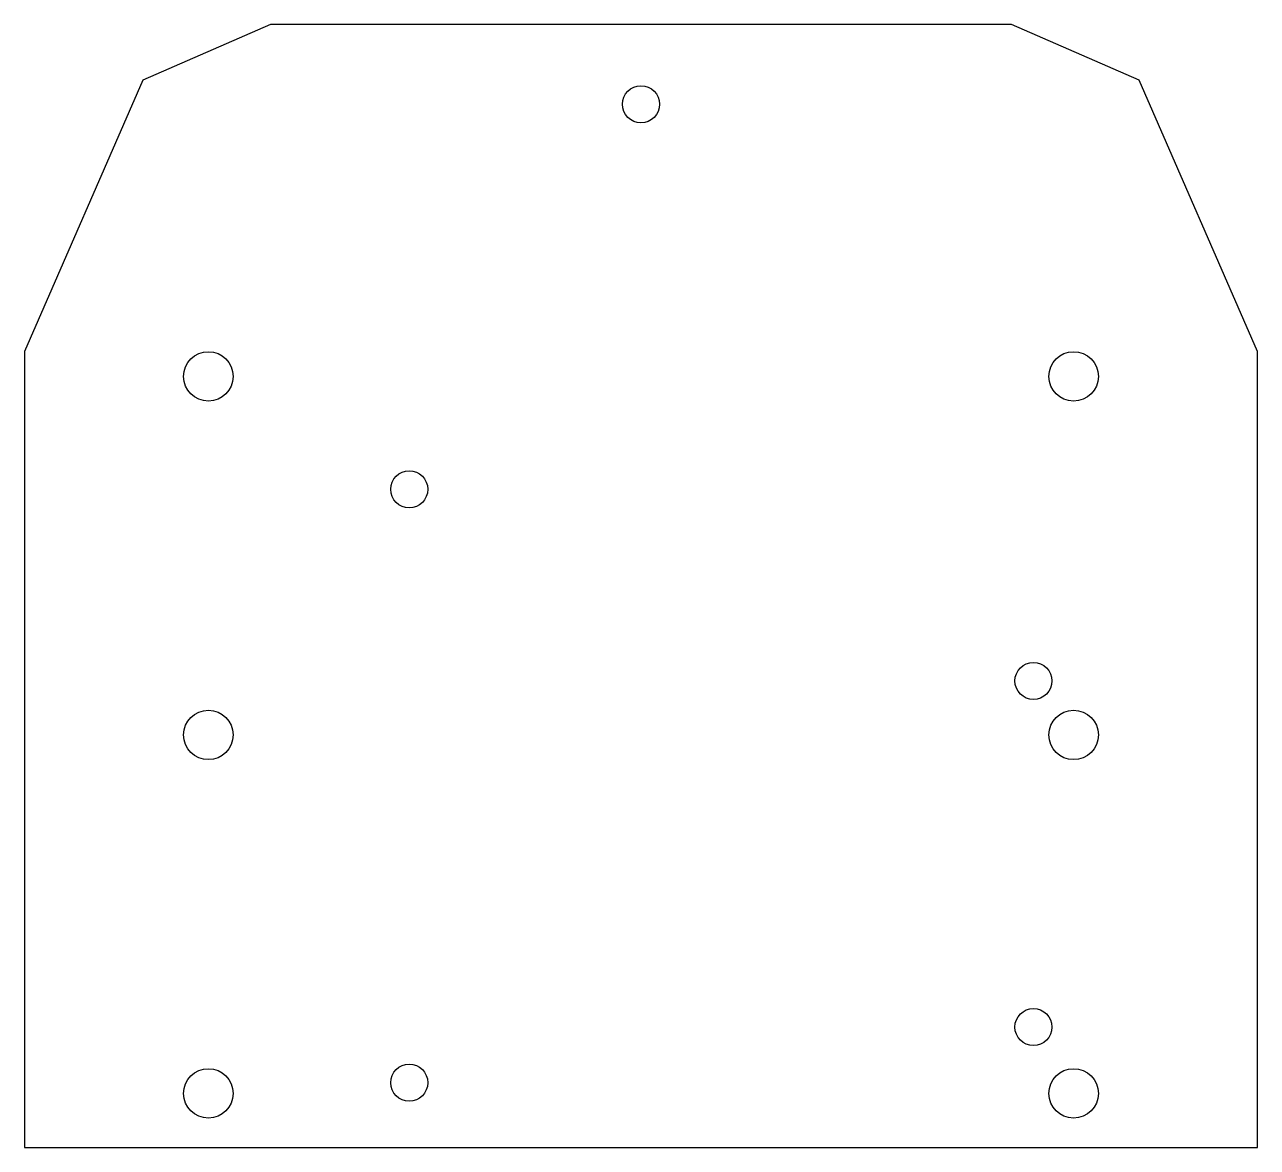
# Model space of a CAD drawing. Header units: millimetres. Extents: x -49.9 to 49.9, y 0 to 90.8.
import ezdxf

# ---------------------------------------------------------------- set-up
doc = ezdxf.new("R2010")
doc.units = ezdxf.units.MM

msp = doc.modelspace()

# ---------------------------------------------------------------- linework, layer by layer
msp.add_lwpolyline([(-49.864, 0), (49.864, 0), (49.864, 64.392), (40.3, 86.329), (29.968, 90.822), (-29.968, 90.822), (-40.3, 86.329), (-49.864, 64.392)], close=True)
for centre, radius in [((0, 84.382), 1.5), ((-35, 62.364), 2), ((35, 62.364), 2), ((-18.75, 53.232), 1.5), ((31.75, 37.732), 1.5), ((-35, 33.364), 2), ((35, 33.364), 2), ((31.75, 9.732), 1.5), ((-35, 4.364), 2), ((-18.75, 5.232), 1.5), ((35, 4.364), 2)]:
    msp.add_circle(centre, radius)

doc.saveas('drawing.dxf')
